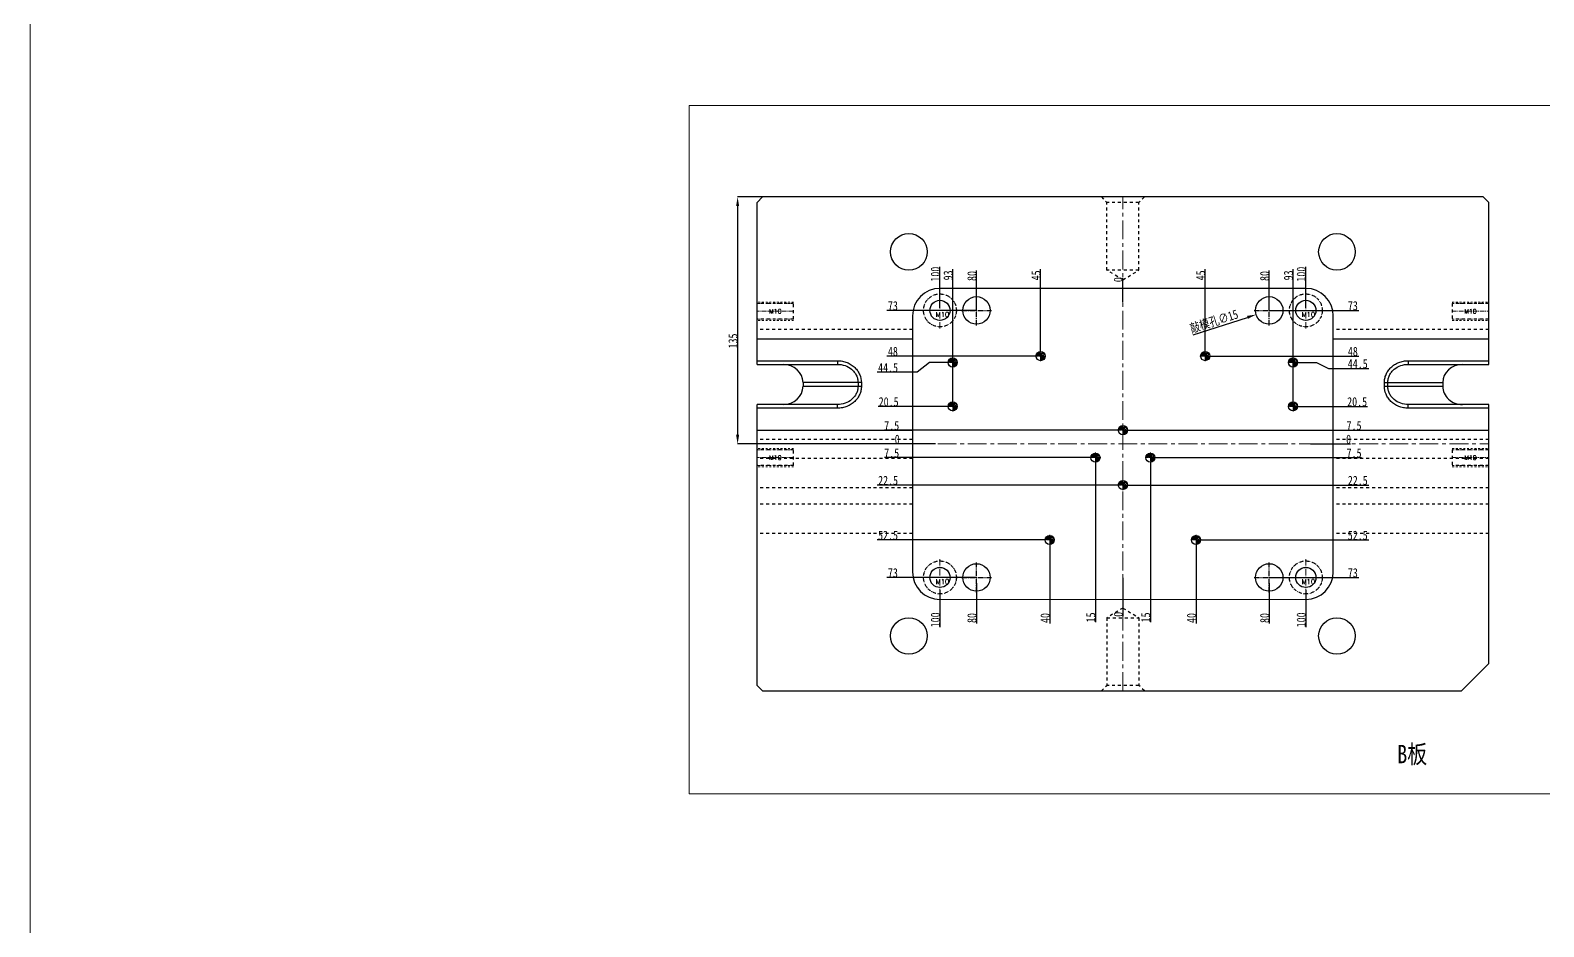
# Model space of a CAD drawing. Header units: millimetres. Extents: x 583 to 1942, y -5112 to 253.
# Drawn here: x 583 to 1410, y -3661 to -3171 of the extents above; entities that cross this region are included whole.
import ezdxf
from ezdxf.enums import TextEntityAlignment as Align

# ---------------------------------------------------------------- set-up
doc = ezdxf.new("R2010")
doc.units = ezdxf.units.MM
doc.header["$LTSCALE"] = 16.335
doc.header["$PDMODE"] = 3
doc.header["$PDSIZE"] = 0.3125
doc.linetypes.add('CENTER', pattern=[0.6, 0.375, -0.075, 0.075, -0.075])
doc.linetypes.add('HIDDEN', pattern=[0.2, 0.1, -0.1])
doc.layers.get('0').update_dxf_attribs({"linetype": 'CONTINUOUS'})
doc.layers.get('Defpoints').update_dxf_attribs({"linetype": 'CONTINUOUS'})
for name, color, linetype, lineweight in [('center', 1, 'CENTER', 9), ('epin', 13, 'CONTINUOUS', 9), ('screw', 33, 'CONTINUOUS', 13)]:
    doc.layers.add(name, color=color, linetype=linetype, lineweight=lineweight)
doc.layers.add('DEFAULT_2', color=8, linetype='HIDDEN')
doc.styles.get("Standard").update_dxf_attribs({"font": 'txt', "width": 0.8})
doc.styles.add('TXT', font='txt.shx', dxfattribs={"bigfont": 'gbcbig.shx'})
doc.styles.add('TXT05', font='txt.shx', dxfattribs={"width": 0.5, "bigfont": 'gbcbig.shx'})
doc.dimstyles.new('副本 11', dxfattribs={"dimtxt": 2.5, "dimasz": 2.5, "dimexe": 1.25, "dimexo": 0.625, "dimtad": 1, "dimdsep": 46, "dimtxsty": 'Standard', "dimcen": 2.5, "dimadec": 0, "dimazin": 0, "dimtfac": 1, "dimtmove": 0, "dimatfit": 3, "dimfxl": 0, "dimarcsym": 0})

# ---------------------------------------------------------------- blocks, each defined once
blk = doc.blocks.new('*D397')
at = {"layer": 'Defpoints', "color": 0}
for p in [(1267.24, -3321.73), (1252.96, -3326.3)]:
    blk.add_point(p, dxfattribs=at)
at = {"layer": 'epin', "color": 4, "lineweight": -2}
blk.add_line((1218.5, -3337.32), (1248.19, -3327.82), dxfattribs=at)
at = {"layer": 'epin', "color": 4}
blk.add_solid([(1247.94, -3327.03), (1248.45, -3328.62), (1252.96, -3326.3)], dxfattribs=at)
at = {"layer": 'epin', "color": 6, "insert": (1229.96, -3330.19), "char_height": 5, "attachment_point": 5, "rotation": 17.74611}
blk.add_mtext('{\\fSimSun|b0|i0|c134|p2;敲模孔}∅15', dxfattribs=at)
blk = doc.blocks.new('epin_ejp_5')
at = {"layer": 'epin'}
h = blk.add_hatch(dxfattribs=at)
h.set_pattern_fill('_ANSI31', color=123, scale=0.125, angle=90, style=0)
h.set_pattern_definition([(135, (-1062.761, -302.86763), (-0.280633, -0.280633), [])])
h.paths.add_polyline_path([(0, 2.5, 0.414214), (-2.5, 0), (0, 0)])
h.paths.add_polyline_path([(2.5, 0), (0, 0), (0, -2.5, 0.414214)])
at = {"layer": 'epin', "color": 1, "linetype": 'CENTER', "ltscale": 0.1}
for p, q in [((-2.75, 0), (2.75, 0)), ((0, -2.75), (0, 2.75))]:
    blk.add_line(p, q, dxfattribs=at)
at = {"layer": 'epin'}
blk.add_circle((0, 0), 2.5, dxfattribs=at)
at = {"layer": 'epin', "color": 6, "style": 'TXT05', "width": 0.5}
blk.add_text('%%c5', height=1.75, dxfattribs=at).set_placement((0.1, 0.25))
blk = doc.blocks.new('screw_m10_i')
at = {"layer": 'screw', "color": 1, "linetype": 'CENTER', "ltscale": 0.55978}
for p, q in [((0, -9.9), (0, 9.9)), ((-9.9, 0), (9.9, 0))]:
    blk.add_line(p, q, dxfattribs=at)
at = {"layer": 'screw', "color": 8, "linetype": 'HIDDEN', "ltscale": 0.55978}
blk.add_circle((0, 0), 9, dxfattribs=at)
at = {"layer": 'screw', "color": 0}
blk.add_circle((0, 0), 5.5, dxfattribs=at)
at = {"layer": 'screw', "color": 6, "style": 'TXT'}
blk.add_text('M10', height=2.7, dxfattribs=at).set_placement((-2.34, -3.6))
blk = doc.blocks.new('*D398')
at = {"layer": 'Defpoints', "color": 0}
for p in [(1000.04, -3262.01), (969.5, -3397.01), (1072.56, -3397.01)]:
    blk.add_point(p, dxfattribs=at)
at = {"layer": 'epin', "color": 4, "lineweight": -2}
for p, q in [((1000.04, -3262.01), (969.5, -3262.01)), ((969.5, -3267.01), (969.5, -3392.01)), ((1072.56, -3397.01), (969.5, -3397.01))]:
    blk.add_line(p, q, dxfattribs=at)
at = {"layer": 'epin', "color": 4}
for points in [[(968.66, -3267.01), (970.33, -3267.01), (969.5, -3262.01)], [(968.66, -3392.01), (970.33, -3392.01), (969.5, -3397.01)]]:
    blk.add_solid(points, dxfattribs=at)
at = {"layer": 'epin', "color": 6, "insert": (967, -3340.73), "char_height": 5, "attachment_point": 5, "rotation": 90}
blk.add_mtext('135', dxfattribs=at)
blk = doc.blocks.new('*D421')
at = {"layer": 'Defpoints', "color": 0}
for p in [(1180.1, -3397.01), (1282.59, -3397.01), (1302.47, -3397.01)]:
    blk.add_point(p, dxfattribs=at)
at = {"layer": 'epin', "color": 4, "lineweight": -2}
blk.add_line((1282.59, -3397.01), (1304.47, -3397.01), dxfattribs=at)
at = {"layer": 'epin', "color": 6, "insert": (1303.47, -3394.51), "char_height": 5, "attachment_point": 5}
blk.add_mtext('0', dxfattribs=at)
blk = doc.blocks.new('*D422')
at = {"layer": 'Defpoints', "color": 0}
for p in [(1275.85, -3376.51), (1302.47, -3376.51), (1180.1, -3397.01)]:
    blk.add_point(p, dxfattribs=at)
at = {"layer": 'epin', "color": 4, "lineweight": -2}
blk.add_line((1275.85, -3376.51), (1313.8, -3376.51), dxfattribs=at)
at = {"layer": 'epin', "color": 6, "insert": (1308.14, -3374.01), "char_height": 5, "attachment_point": 5}
blk.add_mtext('20.5', dxfattribs=at)
blk = doc.blocks.new('*D423')
at = {"layer": 'Defpoints', "color": 0}
for p in [(1227.85, -3349.01), (1302.47, -3349.01), (1180.1, -3397.01)]:
    blk.add_point(p, dxfattribs=at)
at = {"layer": 'epin', "color": 4, "lineweight": -2}
blk.add_line((1227.85, -3349.01), (1309.14, -3349.01), dxfattribs=at)
at = {"layer": 'epin', "color": 6, "insert": (1305.8, -3346.51), "char_height": 5, "attachment_point": 5}
blk.add_mtext('48', dxfattribs=at)
blk = doc.blocks.new('*D424')
at = {"layer": 'Defpoints', "color": 0}
for p in [(1275.85, -3352.51), (1302.47, -3355.7), (1180.1, -3397.01)]:
    blk.add_point(p, dxfattribs=at)
at = {"layer": 'epin', "color": 4, "lineweight": -2}
for p, q in [((1275.85, -3352.51), (1285.85, -3352.51)), ((1285.85, -3352.51), (1292.47, -3355.7)), ((1292.47, -3355.7), (1314.47, -3355.7))]:
    blk.add_line(p, q, dxfattribs=at)
at = {"layer": 'epin', "color": 6, "insert": (1308.47, -3353.2), "char_height": 5, "attachment_point": 5}
blk.add_mtext('44.5', dxfattribs=at)
blk = doc.blocks.new('*D425')
at = {"layer": 'Defpoints', "color": 0}
for p in [(1260.1, -3324.01), (1302.47, -3324.01), (1180.1, -3397.01)]:
    blk.add_point(p, dxfattribs=at)
at = {"layer": 'epin', "color": 4, "lineweight": -2}
blk.add_line((1260.1, -3324.01), (1309.14, -3324.01), dxfattribs=at)
at = {"layer": 'epin', "color": 6, "insert": (1305.8, -3321.51), "char_height": 5, "attachment_point": 5}
blk.add_mtext('73', dxfattribs=at)
blk = doc.blocks.new('*D426')
at = {"layer": 'Defpoints', "color": 0}
for p in [(1182.85, -3389.51), (1302.47, -3389.51), (1180.1, -3397.01)]:
    blk.add_point(p, dxfattribs=at)
at = {"layer": 'epin', "color": 4, "lineweight": -2}
blk.add_line((1182.85, -3389.51), (1310.47, -3389.51), dxfattribs=at)
at = {"layer": 'epin', "color": 6, "insert": (1306.47, -3387.01), "char_height": 5, "attachment_point": 5}
blk.add_mtext('7.5', dxfattribs=at)
blk = doc.blocks.new('*D427')
at = {"layer": 'Defpoints', "color": 0}
for p in [(1180.1, -3397.01), (1197.85, -3404.51), (1302.47, -3404.51)]:
    blk.add_point(p, dxfattribs=at)
at = {"layer": 'epin', "color": 4, "lineweight": -2}
blk.add_line((1197.85, -3404.51), (1310.47, -3404.51), dxfattribs=at)
at = {"layer": 'epin', "color": 6, "insert": (1306.47, -3402.01), "char_height": 5, "attachment_point": 5}
blk.add_mtext('7.5', dxfattribs=at)
blk = doc.blocks.new('*D428')
at = {"layer": 'Defpoints', "color": 0}
for p in [(1180.1, -3397.01), (1182.85, -3419.51), (1302.47, -3419.51)]:
    blk.add_point(p, dxfattribs=at)
at = {"layer": 'epin', "color": 4, "lineweight": -2}
blk.add_line((1182.85, -3419.51), (1314.47, -3419.51), dxfattribs=at)
at = {"layer": 'epin', "color": 6, "insert": (1308.47, -3417.01), "char_height": 5, "attachment_point": 5}
blk.add_mtext('22.5', dxfattribs=at)
blk = doc.blocks.new('*D429')
at = {"layer": 'Defpoints', "color": 0}
for p in [(1180.1, -3397.01), (1222.85, -3449.51), (1302.47, -3449.51)]:
    blk.add_point(p, dxfattribs=at)
at = {"layer": 'epin', "color": 4, "lineweight": -2}
blk.add_line((1222.85, -3449.51), (1314.47, -3449.51), dxfattribs=at)
at = {"layer": 'epin', "color": 6, "insert": (1308.47, -3447.01), "char_height": 5, "attachment_point": 5}
blk.add_mtext('52.5', dxfattribs=at)
blk = doc.blocks.new('*D430')
at = {"layer": 'Defpoints', "color": 0}
for p in [(1180.1, -3397.01), (1260.1, -3470.01), (1302.47, -3470.01)]:
    blk.add_point(p, dxfattribs=at)
at = {"layer": 'epin', "color": 4, "lineweight": -2}
blk.add_line((1260.1, -3470.01), (1309.14, -3470.01), dxfattribs=at)
at = {"layer": 'epin', "color": 6, "insert": (1305.8, -3467.51), "char_height": 5, "attachment_point": 5}
blk.add_mtext('73', dxfattribs=at)
blk = doc.blocks.new('*D431')
at = {"layer": 'Defpoints', "color": 0}
for p in [(1180.1, -3397.01), (1180.1, -3470.16), (1180.1, -3489.2)]:
    blk.add_point(p, dxfattribs=at)
at = {"layer": 'epin', "color": 4, "lineweight": -2}
blk.add_line((1180.1, -3470.16), (1180.1, -3491.2), dxfattribs=at)
at = {"layer": 'epin', "color": 6, "insert": (1177.6, -3490.2), "char_height": 5, "attachment_point": 5, "rotation": 90}
blk.add_mtext('0', dxfattribs=at)
blk = doc.blocks.new('*D432')
at = {"layer": 'Defpoints', "color": 0}
for p in [(1180.1, -3397.01), (1195.1, -3407.26), (1195.1, -3489.2)]:
    blk.add_point(p, dxfattribs=at)
at = {"layer": 'epin', "color": 4, "lineweight": -2}
blk.add_line((1195.1, -3407.26), (1195.1, -3494.53), dxfattribs=at)
at = {"layer": 'epin', "color": 6, "insert": (1192.6, -3491.86), "char_height": 5, "attachment_point": 5, "rotation": 90}
blk.add_mtext('15', dxfattribs=at)
blk = doc.blocks.new('*D433')
at = {"layer": 'Defpoints', "color": 0}
for p in [(1180.1, -3397.01), (1220.1, -3450.59), (1220.1, -3489.2)]:
    blk.add_point(p, dxfattribs=at)
at = {"layer": 'epin', "color": 4, "lineweight": -2}
blk.add_line((1220.1, -3450.59), (1220.1, -3495.2), dxfattribs=at)
at = {"layer": 'epin', "color": 6, "insert": (1217.6, -3492.2), "char_height": 5, "attachment_point": 5, "rotation": 90}
blk.add_mtext('40', dxfattribs=at)
blk = doc.blocks.new('*D434')
at = {"layer": 'Defpoints', "color": 0}
for p in [(1180.1, -3397.01), (1260.1, -3473.21), (1260.1, -3489.2)]:
    blk.add_point(p, dxfattribs=at)
at = {"layer": 'epin', "color": 4, "lineweight": -2}
blk.add_line((1260.1, -3473.21), (1260.1, -3495.2), dxfattribs=at)
at = {"layer": 'epin', "color": 6, "insert": (1257.6, -3492.2), "char_height": 5, "attachment_point": 5, "rotation": 90}
blk.add_mtext('80', dxfattribs=at)
blk = doc.blocks.new('*D435')
at = {"layer": 'Defpoints', "color": 0}
for p in [(1180.1, -3397.01), (1280.1, -3477.04), (1280.1, -3489.2)]:
    blk.add_point(p, dxfattribs=at)
at = {"layer": 'epin', "color": 4, "lineweight": -2}
blk.add_line((1280.1, -3477.04), (1280.1, -3497.2), dxfattribs=at)
at = {"layer": 'epin', "color": 6, "insert": (1277.6, -3493.2), "char_height": 5, "attachment_point": 5, "rotation": 90}
blk.add_mtext('100', dxfattribs=at)
blk = doc.blocks.new('*D436')
at = {"layer": 'Defpoints', "color": 0}
for p in [(1180.1, -3308.22), (1180.1, -3319.71), (1180.1, -3397.01)]:
    blk.add_point(p, dxfattribs=at)
at = {"layer": 'epin', "color": 4, "lineweight": -2}
blk.add_line((1180.1, -3319.71), (1180.1, -3306.22), dxfattribs=at)
at = {"layer": 'epin', "color": 6, "insert": (1177.6, -3307.22), "char_height": 5, "attachment_point": 5, "rotation": 90}
blk.add_mtext('0', dxfattribs=at)
blk = doc.blocks.new('*D437')
at = {"layer": 'Defpoints', "color": 0}
for p in [(1225.1, -3308.22), (1225.1, -3346.26), (1180.1, -3397.01)]:
    blk.add_point(p, dxfattribs=at)
at = {"layer": 'epin', "color": 4, "lineweight": -2}
blk.add_line((1225.1, -3346.26), (1225.1, -3301.55), dxfattribs=at)
at = {"layer": 'epin', "color": 6, "insert": (1222.6, -3304.88), "char_height": 5, "attachment_point": 5, "rotation": 90}
blk.add_mtext('45', dxfattribs=at)
blk = doc.blocks.new('*D438')
at = {"layer": 'Defpoints', "color": 0}
for p in [(1260.1, -3308.22), (1260.1, -3324.01), (1180.1, -3397.01)]:
    blk.add_point(p, dxfattribs=at)
at = {"layer": 'epin', "color": 4, "lineweight": -2}
blk.add_line((1260.1, -3324.01), (1260.1, -3302.22), dxfattribs=at)
at = {"layer": 'epin', "color": 6, "insert": (1257.6, -3305.22), "char_height": 5, "attachment_point": 5, "rotation": 90}
blk.add_mtext('80', dxfattribs=at)
blk = doc.blocks.new('*D439')
at = {"layer": 'Defpoints', "color": 0}
for p in [(1273.1, -3308.22), (1273.1, -3373.76), (1180.1, -3397.01)]:
    blk.add_point(p, dxfattribs=at)
at = {"layer": 'epin', "color": 4, "lineweight": -2}
blk.add_line((1273.1, -3373.76), (1273.1, -3301.55), dxfattribs=at)
at = {"layer": 'epin', "color": 6, "insert": (1270.6, -3304.88), "char_height": 5, "attachment_point": 5, "rotation": 90}
blk.add_mtext('93', dxfattribs=at)
blk = doc.blocks.new('*D440')
at = {"layer": 'Defpoints', "color": 0}
for p in [(1280.1, -3308.22), (1280.1, -3322.71), (1180.1, -3397.01)]:
    blk.add_point(p, dxfattribs=at)
at = {"layer": 'epin', "color": 4, "lineweight": -2}
blk.add_line((1280.1, -3322.71), (1280.1, -3300.22), dxfattribs=at)
at = {"layer": 'epin', "color": 6, "insert": (1277.6, -3304.22), "char_height": 5, "attachment_point": 5, "rotation": 90}
blk.add_mtext('100', dxfattribs=at)
blk = doc.blocks.new('*D441')
at = {"layer": 'Defpoints', "color": 0}
for p in [(1057.73, -3397.01), (1077.61, -3397.01), (1180.1, -3397.01)]:
    blk.add_point(p, dxfattribs=at)
at = {"layer": 'epin', "color": 4, "lineweight": -2}
blk.add_line((1077.61, -3397.01), (1055.73, -3397.01), dxfattribs=at)
at = {"layer": 'epin', "color": 6, "insert": (1056.73, -3394.51), "char_height": 5, "attachment_point": 5}
blk.add_mtext('0', dxfattribs=at)
blk = doc.blocks.new('*D442')
at = {"layer": 'Defpoints', "color": 0}
for p in [(1057.73, -3376.51), (1084.35, -3376.51), (1180.1, -3397.01)]:
    blk.add_point(p, dxfattribs=at)
at = {"layer": 'epin', "color": 4, "lineweight": -2}
blk.add_line((1084.35, -3376.51), (1046.39, -3376.51), dxfattribs=at)
at = {"layer": 'epin', "color": 6, "insert": (1052.06, -3374.01), "char_height": 5, "attachment_point": 5}
blk.add_mtext('20.5', dxfattribs=at)
blk = doc.blocks.new('*D443')
at = {"layer": 'Defpoints', "color": 0}
for p in [(1057.73, -3349.01), (1132.35, -3349.01), (1180.1, -3397.01)]:
    blk.add_point(p, dxfattribs=at)
at = {"layer": 'epin', "color": 4, "lineweight": -2}
blk.add_line((1132.35, -3349.01), (1051.06, -3349.01), dxfattribs=at)
at = {"layer": 'epin', "color": 6, "insert": (1054.39, -3346.51), "char_height": 5, "attachment_point": 5}
blk.add_mtext('48', dxfattribs=at)
blk = doc.blocks.new('*D444')
at = {"layer": 'Defpoints', "color": 0}
for p in [(1057.73, -3357.85), (1084.35, -3352.51), (1180.1, -3397.01)]:
    blk.add_point(p, dxfattribs=at)
at = {"layer": 'epin', "color": 4, "lineweight": -2}
for p, q in [((1067.73, -3357.85), (1045.73, -3357.85)), ((1074.35, -3352.51), (1067.73, -3357.85)), ((1084.35, -3352.51), (1074.35, -3352.51))]:
    blk.add_line(p, q, dxfattribs=at)
at = {"layer": 'epin', "color": 6, "insert": (1051.73, -3355.35), "char_height": 5, "attachment_point": 5}
blk.add_mtext('44.5', dxfattribs=at)
blk = doc.blocks.new('*D445')
at = {"layer": 'Defpoints', "color": 0}
for p in [(1057.73, -3324.01), (1100.1, -3324.01), (1180.1, -3397.01)]:
    blk.add_point(p, dxfattribs=at)
at = {"layer": 'epin', "color": 4, "lineweight": -2}
blk.add_line((1100.1, -3324.01), (1051.06, -3324.01), dxfattribs=at)
at = {"layer": 'epin', "color": 6, "insert": (1054.39, -3321.51), "char_height": 5, "attachment_point": 5}
blk.add_mtext('73', dxfattribs=at)
blk = doc.blocks.new('*D446')
at = {"layer": 'Defpoints', "color": 0}
for p in [(1057.73, -3389.51), (1177.35, -3389.51), (1180.1, -3397.01)]:
    blk.add_point(p, dxfattribs=at)
at = {"layer": 'epin', "color": 4, "lineweight": -2}
blk.add_line((1177.35, -3389.51), (1049.73, -3389.51), dxfattribs=at)
at = {"layer": 'epin', "color": 6, "insert": (1053.73, -3387.01), "char_height": 5, "attachment_point": 5}
blk.add_mtext('7.5', dxfattribs=at)
blk = doc.blocks.new('*D447')
at = {"layer": 'Defpoints', "color": 0}
for p in [(1180.1, -3397.01), (1057.73, -3404.51), (1162.35, -3404.51)]:
    blk.add_point(p, dxfattribs=at)
at = {"layer": 'epin', "color": 4, "lineweight": -2}
blk.add_line((1162.35, -3404.51), (1049.73, -3404.51), dxfattribs=at)
at = {"layer": 'epin', "color": 6, "insert": (1053.73, -3402.01), "char_height": 5, "attachment_point": 5}
blk.add_mtext('7.5', dxfattribs=at)
blk = doc.blocks.new('*D448')
at = {"layer": 'Defpoints', "color": 0}
for p in [(1180.1, -3397.01), (1057.73, -3419.51), (1177.35, -3419.51)]:
    blk.add_point(p, dxfattribs=at)
at = {"layer": 'epin', "color": 4, "lineweight": -2}
blk.add_line((1177.35, -3419.51), (1045.73, -3419.51), dxfattribs=at)
at = {"layer": 'epin', "color": 6, "insert": (1051.73, -3417.01), "char_height": 5, "attachment_point": 5}
blk.add_mtext('22.5', dxfattribs=at)
blk = doc.blocks.new('*D449')
at = {"layer": 'Defpoints', "color": 0}
for p in [(1180.1, -3397.01), (1057.73, -3449.51), (1137.35, -3449.51)]:
    blk.add_point(p, dxfattribs=at)
at = {"layer": 'epin', "color": 4, "lineweight": -2}
blk.add_line((1137.35, -3449.51), (1045.73, -3449.51), dxfattribs=at)
at = {"layer": 'epin', "color": 6, "insert": (1051.73, -3447.01), "char_height": 5, "attachment_point": 5}
blk.add_mtext('52.5', dxfattribs=at)
blk = doc.blocks.new('*D450')
at = {"layer": 'Defpoints', "color": 0}
for p in [(1180.1, -3397.01), (1057.73, -3470.01), (1100.1, -3470.01)]:
    blk.add_point(p, dxfattribs=at)
at = {"layer": 'epin', "color": 4, "lineweight": -2}
blk.add_line((1100.1, -3470.01), (1051.06, -3470.01), dxfattribs=at)
at = {"layer": 'epin', "color": 6, "insert": (1054.39, -3467.51), "char_height": 5, "attachment_point": 5}
blk.add_mtext('73', dxfattribs=at)
blk = doc.blocks.new('*D451')
at = {"layer": 'Defpoints', "color": 0}
for p in [(1180.1, -3397.01), (1165.1, -3407.26), (1165.1, -3489.2)]:
    blk.add_point(p, dxfattribs=at)
at = {"layer": 'epin', "color": 4, "lineweight": -2}
blk.add_line((1165.1, -3407.26), (1165.1, -3494.53), dxfattribs=at)
at = {"layer": 'epin', "color": 6, "insert": (1162.6, -3491.86), "char_height": 5, "attachment_point": 5, "rotation": 90}
blk.add_mtext('15', dxfattribs=at)
blk = doc.blocks.new('*D452')
at = {"layer": 'Defpoints', "color": 0}
for p in [(1180.1, -3397.01), (1140.1, -3450.59), (1140.1, -3489.2)]:
    blk.add_point(p, dxfattribs=at)
at = {"layer": 'epin', "color": 4, "lineweight": -2}
blk.add_line((1140.1, -3450.59), (1140.1, -3495.2), dxfattribs=at)
at = {"layer": 'epin', "color": 6, "insert": (1137.6, -3492.2), "char_height": 5, "attachment_point": 5, "rotation": 90}
blk.add_mtext('40', dxfattribs=at)
blk = doc.blocks.new('*D453')
at = {"layer": 'Defpoints', "color": 0}
for p in [(1180.1, -3397.01), (1100.1, -3473.21), (1100.1, -3489.2)]:
    blk.add_point(p, dxfattribs=at)
at = {"layer": 'epin', "color": 4, "lineweight": -2}
blk.add_line((1100.1, -3473.21), (1100.1, -3495.2), dxfattribs=at)
at = {"layer": 'epin', "color": 6, "insert": (1097.6, -3492.2), "char_height": 5, "attachment_point": 5, "rotation": 90}
blk.add_mtext('80', dxfattribs=at)
blk = doc.blocks.new('*D454')
at = {"layer": 'Defpoints', "color": 0}
for p in [(1180.1, -3397.01), (1080.1, -3477.04), (1080.1, -3489.2)]:
    blk.add_point(p, dxfattribs=at)
at = {"layer": 'epin', "color": 4, "lineweight": -2}
blk.add_line((1080.1, -3477.04), (1080.1, -3497.2), dxfattribs=at)
at = {"layer": 'epin', "color": 6, "insert": (1077.6, -3493.2), "char_height": 5, "attachment_point": 5, "rotation": 90}
blk.add_mtext('100', dxfattribs=at)
blk = doc.blocks.new('*D455')
at = {"layer": 'Defpoints', "color": 0}
for p in [(1135.1, -3308.22), (1135.1, -3346.26), (1180.1, -3397.01)]:
    blk.add_point(p, dxfattribs=at)
at = {"layer": 'epin', "color": 4, "lineweight": -2}
blk.add_line((1135.1, -3346.26), (1135.1, -3301.55), dxfattribs=at)
at = {"layer": 'epin', "color": 6, "insert": (1132.6, -3304.88), "char_height": 5, "attachment_point": 5, "rotation": 90}
blk.add_mtext('45', dxfattribs=at)
blk = doc.blocks.new('*D456')
at = {"layer": 'Defpoints', "color": 0}
for p in [(1100.1, -3308.22), (1100.1, -3324.01), (1180.1, -3397.01)]:
    blk.add_point(p, dxfattribs=at)
at = {"layer": 'epin', "color": 4, "lineweight": -2}
blk.add_line((1100.1, -3324.01), (1100.1, -3302.22), dxfattribs=at)
at = {"layer": 'epin', "color": 6, "insert": (1097.6, -3305.22), "char_height": 5, "attachment_point": 5, "rotation": 90}
blk.add_mtext('80', dxfattribs=at)
blk = doc.blocks.new('*D457')
at = {"layer": 'Defpoints', "color": 0}
for p in [(1087.1, -3308.22), (1087.1, -3373.76), (1180.1, -3397.01)]:
    blk.add_point(p, dxfattribs=at)
at = {"layer": 'epin', "color": 4, "lineweight": -2}
blk.add_line((1087.1, -3373.76), (1087.1, -3301.55), dxfattribs=at)
at = {"layer": 'epin', "color": 6, "insert": (1084.6, -3304.88), "char_height": 5, "attachment_point": 5, "rotation": 90}
blk.add_mtext('93', dxfattribs=at)
blk = doc.blocks.new('*D458')
at = {"layer": 'Defpoints', "color": 0}
for p in [(1080.1, -3308.22), (1080.1, -3322.71), (1180.1, -3397.01)]:
    blk.add_point(p, dxfattribs=at)
at = {"layer": 'epin', "color": 4, "lineweight": -2}
blk.add_line((1080.1, -3322.71), (1080.1, -3300.22), dxfattribs=at)
at = {"layer": 'epin', "color": 6, "insert": (1077.6, -3304.22), "char_height": 5, "attachment_point": 5, "rotation": 90}
blk.add_mtext('100', dxfattribs=at)

msp = doc.modelspace()

# ---------------------------------------------------------------- linework, layer by layer
at = {"color": 7, "linetype": 'Continuous'}
for p, q in [((983.098, -3262.012), (980.098, -3265.012)), ((980.098, -3353.512), (980.098, -3265.012)), ((1377.098, -3262.012), (983.098, -3262.012)), ((1380.098, -3265.012), (1377.098, -3262.012)), ((1380.098, -3353.512), (1380.098, -3265.012)), ((1280.098, -3312.012), (1080.098, -3312.012)), ((1065.098, -3327.012), (1065.098, -3467.012)), ((1295.098, -3467.012), (1295.098, -3327.012)), ((980.098, -3339.512), (1065.098, -3339.512)), ((1295.098, -3339.512), (1380.098, -3339.512)), ((980.098, -3351.512), (1024.122, -3351.512)), ((980.098, -3353.512), (1024.122, -3353.512)), ((1024.122, -3351.512), (1024.122, -3353.512)), ((1336.075, -3351.512), (1380.098, -3351.512)), ((1336.075, -3351.512), (1336.075, -3353.512)), ((1336.075, -3353.512), (1380.098, -3353.512)), ((1005.272, -3363.512), (1005.272, -3365.512)), ((1037.158, -3363.512), (1005.272, -3363.512)), ((1005.272, -3365.512), (1037.158, -3365.512)), ((1035.317, -3363.512), (1035.317, -3365.512)), ((1037.158, -3363.512), (1037.158, -3365.512)), ((1323.039, -3363.512), (1354.925, -3363.512)), ((1323.039, -3365.512), (1323.039, -3363.512)), ((1323.039, -3365.512), (1354.925, -3365.512)), ((1324.88, -3365.512), (1324.88, -3363.512)), ((1354.925, -3363.512), (1354.925, -3365.512)), ((980.098, -3529.012), (980.098, -3375.512)), ((1024.122, -3375.512), (980.098, -3375.512)), ((1024.122, -3377.512), (980.098, -3377.512)), ((1024.122, -3377.512), (1024.122, -3375.512)), ((1380.098, -3375.512), (1336.075, -3375.512)), ((1336.075, -3377.512), (1336.075, -3375.512)), ((1380.098, -3377.512), (1336.075, -3377.512)), ((1380.098, -3517.012), (1380.098, -3375.512)), ((980.098, -3389.512), (1065.098, -3389.512)), ((1295.098, -3389.512), (1380.098, -3389.512)), ((1365.098, -3532.012), (1380.098, -3517.012)), ((980.098, -3529.012), (983.098, -3532.012)), ((983.098, -3532.012), (1365.098, -3532.012))]:
    msp.add_line(p, q, dxfattribs=at)
at = {"color": 1, "linetype": 'CENTER', "ltscale": 0.466483}
for p, q in [((1100.098, -3332.262), (1100.098, -3315.762)), ((1260.098, -3332.262), (1260.098, -3315.762)), ((1091.848, -3324.012), (1108.348, -3324.012)), ((1251.848, -3324.012), (1268.348, -3324.012)), ((1100.098, -3478.262), (1100.098, -3461.762)), ((1260.098, -3478.262), (1260.098, -3461.762)), ((1091.848, -3470.012), (1108.348, -3470.012)), ((1251.848, -3470.012), (1268.348, -3470.012))]:
    msp.add_line(p, q, dxfattribs=at)
at = {"color": 7, "linetype": 'Continuous'}
for centre, radius in [((1063.098, -3292.012), 10), ((1297.098, -3292.012), 10), ((1100.098, -3324.012), 7.5), ((1260.098, -3324.012), 7.5), ((1080.098, -3324.012), 5.5), ((1280.098, -3324.012), 5.5), ((1087.098, -3352.512), 2.5), ((1135.098, -3349.012), 2.5), ((1225.098, -3349.012), 2.5), ((1273.098, -3352.512), 2.5), ((1087.098, -3376.512), 2.5), ((1273.098, -3376.512), 2.5), ((1180.098, -3389.512), 2.5), ((1165.098, -3404.512), 2.5), ((1195.098, -3404.512), 2.5), ((1180.098, -3419.512), 2.5), ((1140.098, -3449.512), 2.5), ((1220.098, -3449.512), 2.5), ((1080.098, -3470.012), 5.5), ((1100.098, -3470.012), 7.5), ((1260.098, -3470.012), 7.5), ((1280.098, -3470.012), 5.5), ((1063.098, -3502.012), 10), ((1297.098, -3502.012), 10)]:
    msp.add_circle(centre, radius, dxfattribs=at)
for centre, start, end in [((1080.098, -3327.012), 90, 180), ((1280.098, -3327.012), 0, 90), ((1080.098, -3467.012), 180, 270), ((1280.098, -3467.012), 270, 0)]:
    msp.add_arc(centre, 15, start, end, dxfattribs=at)
for centre, major_axis, start_param, end_param in [((994.409, -3363.512), (-10.864, 0), 3.1415927, 4.712389), ((1365.788, -3363.512), (-10.864, 0), -1.5707963, 0), ((994.409, -3365.512), (10.864, 0), -1.5707963, 0), ((1365.788, -3365.512), (10.864, 0), -3.1415927, -1.5707963)]:
    msp.add_ellipse(centre, major_axis=major_axis, ratio=0.9205049, start_param=start_param, end_param=end_param, dxfattribs=at)
for points, knots in [([(1024.122, -3351.512), (1025.017, -3351.506), (1026.804, -3351.68), (1029.354, -3352.433), (1031.663, -3353.623), (1033.63, -3355.19), (1035.204, -3357.048), (1036.68, -3359.746), (1037.17, -3362.034), (1037.158, -3363.512)], [0, 0, 0, 0, 0.1369521, 0.2724043, 0.4043269, 0.5316165, 0.654625, 0.7740212, 1, 1, 1, 1]), ([(1024.122, -3353.512), (1025.502, -3353.512), (1028.283, -3353.97), (1031.368, -3355.694), (1033.312, -3357.685), (1034.44, -3359.453), (1035.154, -3361.426), (1035.315, -3362.818), (1035.317, -3363.512)], [0, 0, 0, 0, 0.2494032, 0.4987331, 0.6239998, 0.749299, 0.8746634, 1, 1, 1, 1]), ([(1323.039, -3363.512), (1323.036, -3362.767), (1323.191, -3361.258), (1323.882, -3359.067), (1325.024, -3357.003), (1326.606, -3355.151), (1328.585, -3353.59), (1330.899, -3352.411), (1333.432, -3351.675), (1335.196, -3351.505), (1336.075, -3351.512)], [0, 0, 0, 0, 0.1136816, 0.229765, 0.3487162, 0.4715306, 0.5993605, 0.7313576, 0.8657017, 1, 1, 1, 1]), ([(1324.88, -3363.512), (1324.881, -3362.818), (1325.043, -3361.425), (1325.757, -3359.453), (1326.885, -3357.685), (1328.829, -3355.694), (1331.914, -3353.97), (1334.695, -3353.512), (1336.075, -3353.512)], [0, 0, 0, 0, 0.1253469, 0.2507225, 0.3760129, 0.5012826, 0.7506152, 1, 1, 1, 1]), ([(1035.317, -3365.512), (1035.316, -3366.205), (1035.153, -3367.598), (1034.439, -3369.57), (1033.312, -3371.338), (1031.368, -3373.329), (1028.283, -3375.053), (1025.502, -3375.512), (1024.122, -3375.512)], [0, 0, 0, 0, 0.1253469, 0.2507225, 0.3760129, 0.5012826, 0.7506152, 1, 1, 1, 1]), ([(1037.158, -3365.512), (1037.161, -3366.256), (1037.006, -3367.765), (1036.315, -3369.956), (1035.173, -3372.02), (1033.591, -3373.872), (1031.611, -3375.434), (1029.297, -3376.613), (1026.765, -3377.349), (1025.001, -3377.518), (1024.122, -3377.512)], [0, 0, 0, 0, 0.1136816, 0.229765, 0.3487162, 0.4715306, 0.5993605, 0.7313576, 0.8657017, 1, 1, 1, 1]), ([(1336.075, -3377.512), (1335.179, -3377.518), (1333.393, -3377.344), (1330.843, -3376.59), (1328.534, -3375.401), (1326.567, -3373.834), (1324.993, -3371.975), (1323.517, -3369.277), (1323.027, -3366.989), (1323.039, -3365.512)], [0, 0, 0, 0, 0.1369521, 0.2724043, 0.4043269, 0.5316165, 0.654625, 0.7740212, 1, 1, 1, 1]), ([(1336.075, -3375.512), (1334.695, -3375.512), (1331.914, -3375.053), (1328.829, -3373.329), (1326.885, -3371.338), (1325.757, -3369.57), (1325.043, -3367.598), (1324.882, -3366.205), (1324.88, -3365.512)], [0, 0, 0, 0, 0.2494032, 0.4987331, 0.6239998, 0.749299, 0.8746634, 1, 1, 1, 1])]:
    msp.add_open_spline(points, degree=3, knots=knots, dxfattribs=at)
at = {"layer": 'center', "color": 1, "linetype": 'CENTER', "ltscale": 1.679339}
for p, q in [((1180.098, -3532.012), (1180.098, -3262.012)), ((980.098, -3397.012), (1380.098, -3397.012))]:
    msp.add_line(p, q, dxfattribs=at)
at = {"layer": 'DEFAULT_2', "color": 8, "linetype": 'HIDDEN'}
for p, q in [((1168.348, -3262.012), (1171.348, -3265.012)), ((1171.348, -3302.012), (1171.348, -3265.012)), ((1188.848, -3265.012), (1171.348, -3265.012)), ((1191.848, -3262.012), (1188.848, -3265.012)), ((1188.848, -3302.012), (1188.848, -3265.012)), ((1180.098, -3307.269), (1171.348, -3302.012)), ((1188.848, -3302.012), (1171.348, -3302.012)), ((1180.098, -3307.269), (1188.848, -3302.012)), ((1000.098, -3320.262), (980.098, -3320.262)), ((1000.098, -3328.762), (1000.098, -3320.262)), ((1380.098, -3320.262), (1360.098, -3320.262)), ((1360.098, -3320.262), (1360.098, -3328.762)), ((1000.098, -3328.762), (980.098, -3328.762)), ((1380.098, -3328.762), (1360.098, -3328.762)), ((1065.098, -3334.512), (980.098, -3334.512)), ((1380.098, -3334.512), (1295.098, -3334.512)), ((1065.098, -3394.512), (980.098, -3394.512)), ((1380.098, -3394.512), (1295.098, -3394.512)), ((1000.098, -3400.262), (980.098, -3400.262)), ((1065.098, -3405.012), (980.098, -3405.012)), ((1000.098, -3408.762), (1000.098, -3400.262)), ((1380.098, -3405.012), (1295.098, -3405.012)), ((1380.098, -3400.262), (1360.098, -3400.262)), ((1360.098, -3400.262), (1360.098, -3408.762)), ((1000.098, -3408.762), (980.098, -3408.762)), ((1380.098, -3408.762), (1360.098, -3408.762)), ((1065.098, -3421.012), (980.098, -3421.012)), ((1380.098, -3421.012), (1295.098, -3421.012)), ((1065.098, -3430.012), (980.098, -3430.012)), ((1380.098, -3430.012), (1295.098, -3430.012)), ((1065.098, -3446.012), (980.098, -3446.012)), ((1380.098, -3446.012), (1295.098, -3446.012)), ((1180.098, -3486.754), (1171.348, -3492.012)), ((1180.098, -3486.754), (1188.848, -3492.012)), ((1171.348, -3492.012), (1188.848, -3492.012)), ((1171.348, -3492.012), (1171.348, -3529.012)), ((1188.848, -3492.012), (1188.848, -3529.012)), ((1168.348, -3532.012), (1171.348, -3529.012)), ((1188.848, -3529.012), (1171.348, -3529.012)), ((1191.848, -3532.012), (1188.848, -3529.012))]:
    msp.add_line(p, q, dxfattribs=at)
for centre in [(1080.098, -3324.012), (1280.098, -3324.012), (1080.098, -3470.012), (1280.098, -3470.012)]:
    msp.add_circle(centre, 9, dxfattribs=at)
at = {"layer": 'epin', "color": 0}
msp.add_line((1080.098, -3482.012), (1280.098, -3482.012), dxfattribs=at)
for points in [[(582.855, 253.277), (1941.803, 253.277), (1941.803, -5111.924), (582.855, -5111.924)], [(943.036, -3212.003), (1586.385, -3212.003), (1586.385, -3588.367), (943.036, -3588.367)]]:
    msp.add_lwpolyline(points, close=True, dxfattribs=at)
at = {"layer": 'screw', "color": 92, "linetype": 'HIDDEN', "ltscale": 0.621977}
for p, q in [((1000.098, -3319.512), (980.098, -3319.512)), ((1360.098, -3319.512), (1380.098, -3319.512)), ((1000.098, -3329.512), (980.098, -3329.512)), ((1360.098, -3329.512), (1380.098, -3329.512)), ((1000.098, -3399.512), (980.098, -3399.512)), ((1360.098, -3399.512), (1380.098, -3399.512)), ((1000.098, -3409.512), (980.098, -3409.512)), ((1360.098, -3409.512), (1380.098, -3409.512))]:
    msp.add_line(p, q, dxfattribs=at)
at = {"layer": 'screw', "color": 0, "linetype": 'HIDDEN', "ltscale": 0.621977}
for p, q in [((1000.098, -3320.262), (980.098, -3320.262)), ((1360.098, -3320.262), (1380.098, -3320.262)), ((1000.098, -3328.762), (980.098, -3328.762)), ((1360.098, -3328.762), (1380.098, -3328.762)), ((1000.098, -3400.262), (980.098, -3400.262)), ((1360.098, -3400.262), (1380.098, -3400.262)), ((1000.098, -3408.762), (980.098, -3408.762)), ((1360.098, -3408.762), (1380.098, -3408.762))]:
    msp.add_line(p, q, dxfattribs=at)
at = {"layer": 'screw', "color": 1, "linetype": 'CENTER', "ltscale": 0.388736}
for p, q in [((1000.098, -3324.512), (980.098, -3324.512)), ((1360.098, -3324.512), (1380.098, -3324.512)), ((1000.098, -3404.512), (980.098, -3404.512)), ((1360.098, -3404.512), (1380.098, -3404.512))]:
    msp.add_line(p, q, dxfattribs=at)

# ---------------------------------------------------------------- block references
at = {"layer": 'epin', "color": 0}
for p in [(1087.098, -3352.512), (1135.098, -3349.012), (1225.098, -3349.012), (1273.098, -3352.512), (1087.098, -3376.512), (1273.098, -3376.512), (1180.098, -3389.512), (1165.098, -3404.512), (1195.098, -3404.512), (1180.098, -3419.512), (1140.098, -3449.512), (1220.098, -3449.512)]:
    msp.add_blockref('epin_ejp_5', p, dxfattribs=at)
at = {"layer": 'screw', "color": 0}
for p in [(1080.098, -3324.012), (1280.098, -3324.012), (1080.098, -3470.012), (1280.098, -3470.012)]:
    msp.add_blockref('screw_m10_i', p, dxfattribs=at)

# ---------------------------------------------------------------- texts
at = {"layer": 'epin', "color": 0, "insert": (1330.091, -3561.588), "char_height": 10, "width": 61.37923, "attachment_point": 1}
msp.add_mtext('B{\\fSimSun|b0|i0|c134|p2;板}', dxfattribs=at)
at = {"layer": 'screw', "color": 222, "linetype": 'HIDDEN', "ltscale": 0.621977, "style": 'TXT'}
for p in [(990.098, -3324.512), (1370.098, -3324.512), (990.098, -3404.512), (1370.098, -3404.512)]:
    msp.add_text('M10', height=2.5, dxfattribs=at).set_placement(p, align=Align.MIDDLE)

# ---------------------------------------------------------------- dimensions: what is measured, and where the dimension line sits
at = {"layer": 'epin', "color": 0}
dim = msp.add_linear_dim(base=(969.497, -3397.012), p1=(1000.036, -3262.012), p2=(1072.565, -3397.012), angle=90, dimstyle='副本 11', override={"dimtxt": 5, "dimasz": 5, "dimexe": 0, "dimexo": 0, "dimgap": 0, "dimcen": 0, "dimclrd": 4, "dimclre": 4, "dimclrt": 6, "dimtofl": 0}, dxfattribs=at)
dim.commit()
dim.dimension.update_dxf_attribs({"geometry": '*D398', "text_midpoint": (969.497, -3340.731), "dimtype": 160})
for feature_location, offset, dtype, origin, picture, middle in [((1080.098, -3322.71), (0, 14.493), 1, (1180.098, -3397.012), '*D458', (1077.598, -3304.217)), ((1280.098, -3322.71), (0, 14.493), 1, (1180.098, -3397.012), '*D440', (1277.598, -3304.217)), ((1087.098, -3373.762), (0, 65.545), 1, (1180.098, -3397.012), '*D457', (1084.598, -3304.884)), ((1100.098, -3324.012), (0, 15.795), 1, (1180.098, -3397.012), '*D456', (1097.598, -3305.217)), ((1135.098, -3346.262), (0, 38.045), 1, (1180.098, -3397.012), '*D455', (1132.598, -3304.884)), ((1180.098441064, -3319.713811808), (0, 11.496899653), 1, (1180.098441064, -3397.011603351), '*D436', (1177.598441064, -3307.216912155)), ((1225.098, -3346.262), (0, 38.045), 1, (1180.098, -3397.012), '*D437', (1222.598, -3304.884)), ((1273.098, -3373.762), (0, 65.545), 1, (1180.098, -3397.012), '*D439', (1270.598, -3304.884)), ((1260.098, -3324.012), (0, 15.795), 1, (1180.098, -3397.012), '*D438', (1257.598, -3305.217)), ((1100.098, -3324.012), (-42.371, 0), 0, (1180.098, -3397.012), '*D445', (1054.394, -3321.512)), ((1260.098, -3324.012), (42.371, 0), 0, (1180.098, -3397.012), '*D425', (1305.803, -3321.512)), ((1132.348, -3349.012), (-74.621, 0), 0, (1180.098, -3397.012), '*D443', (1054.394, -3346.512)), ((1227.848, -3349.012), (74.621, 0), 0, (1180.098, -3397.012), '*D423', (1305.803, -3346.512)), ((1275.848, -3352.512), (26.621, -3.191), 0, (1180.098, -3397.012), '*D424', (1308.47, -3353.203)), ((1084.348, -3352.512), (-26.621, -5.343), 0, (1180.098, -3397.012), '*D444', (1051.727, -3355.355)), ((1084.348, -3376.512), (-26.621, 0), 0, (1180.098, -3397.012), '*D442', (1052.061, -3374.012)), ((1275.848, -3376.512), (26.621, 0), 0, (1180.098, -3397.012), '*D422', (1308.136, -3374.012)), ((1177.348, -3389.512), (-119.621, 0), 0, (1180.098, -3397.012), '*D446', (1053.727, -3387.012)), ((1077.60823087, -3397.011603351), (-19.881039668, 0), 0, (1180.098441064, -3397.011603351), '*D441', (1056.727191203, -3394.511603351)), ((1182.848, -3389.512), (119.621, 0), 0, (1180.098, -3397.012), '*D426', (1306.47, -3387.012)), ((1282.588651257, -3397.011603351), (19.881039668, 0), 0, (1180.098441064, -3397.011603351), '*D421', (1303.469690925, -3394.511603351)), ((1177.348, -3419.512), (-119.621, 0), 0, (1180.098, -3397.012), '*D448', (1051.727, -3417.012)), ((1137.348, -3449.512), (-79.621, 0), 0, (1180.098, -3397.012), '*D449', (1051.727, -3447.012)), ((1162.348, -3404.512), (-104.621, 0), 0, (1180.098, -3397.012), '*D447', (1053.727, -3402.012)), ((1100.098, -3470.012), (-42.371, 0), 0, (1180.098, -3397.012), '*D450', (1054.394, -3467.512)), ((1080.098, -3477.041), (0, -12.156), 1, (1180.098, -3397.012), '*D454', (1077.598, -3493.197)), ((1100.098, -3473.209), (0, -15.988), 1, (1180.098, -3397.012), '*D453', (1097.598, -3492.197)), ((1140.098, -3450.588), (0, -38.609), 1, (1180.098, -3397.012), '*D452', (1137.598, -3492.197)), ((1165.098, -3407.262), (0, -81.935), 1, (1180.098, -3397.012), '*D451', (1162.598, -3491.863)), ((1180.098441064, -3470.163357033), (0, -19.033394351), 1, (1180.098441064, -3397.011603351), '*D431', (1177.598441064, -3490.196751384)), ((1197.848, -3404.512), (104.621, 0), 0, (1180.098, -3397.012), '*D427', (1306.47, -3402.012)), ((1182.848, -3419.512), (119.621, 0), 0, (1180.098, -3397.012), '*D428', (1308.47, -3417.012)), ((1222.848, -3449.512), (79.621, 0), 0, (1180.098, -3397.012), '*D429', (1308.47, -3447.012)), ((1260.098, -3470.012), (42.371, 0), 0, (1180.098, -3397.012), '*D430', (1305.803, -3467.512)), ((1195.098, -3407.262), (0, -81.935), 1, (1180.098, -3397.012), '*D432', (1192.598, -3491.863)), ((1220.098, -3450.588), (0, -38.609), 1, (1180.098, -3397.012), '*D433', (1217.598, -3492.197)), ((1260.098, -3473.209), (0, -15.988), 1, (1180.098, -3397.012), '*D434', (1257.598, -3492.197)), ((1280.098, -3477.041), (0, -12.156), 1, (1180.098, -3397.012), '*D435', (1277.598, -3493.197))]:
    dim = msp.add_ordinate_dim(feature_location=feature_location, offset=offset, dtype=dtype, origin=origin, dimstyle='副本 11', override={"dimtxt": 5, "dimasz": 5, "dimexe": 0, "dimexo": 0, "dimgap": 0, "dimcen": 0, "dimclrd": 4, "dimclre": 4, "dimclrt": 6, "dimtofl": 0}, dxfattribs=at)
    dim.commit()
    dim.dimension.update_dxf_attribs({"geometry": picture, "text_midpoint": middle})
dim = msp.add_diameter_dim_2p(p1=(1267.242, -3321.726), p2=(1252.955, -3326.298), text='{\\fSimSun|b0|i0|c134|p2;敲模孔}<>', dimstyle='副本 11', override={"dimtxt": 5, "dimasz": 5, "dimexe": 0, "dimexo": 0, "dimgap": 0, "dimcen": 0, "dimclrd": 4, "dimclre": 4, "dimclrt": 6, "dimtofl": 0}, dxfattribs=at)
dim.commit()
dim.dimension.update_dxf_attribs({"geometry": '*D397', "text_midpoint": (1229.958, -3330.187)})

doc.saveas('drawing.dxf')
